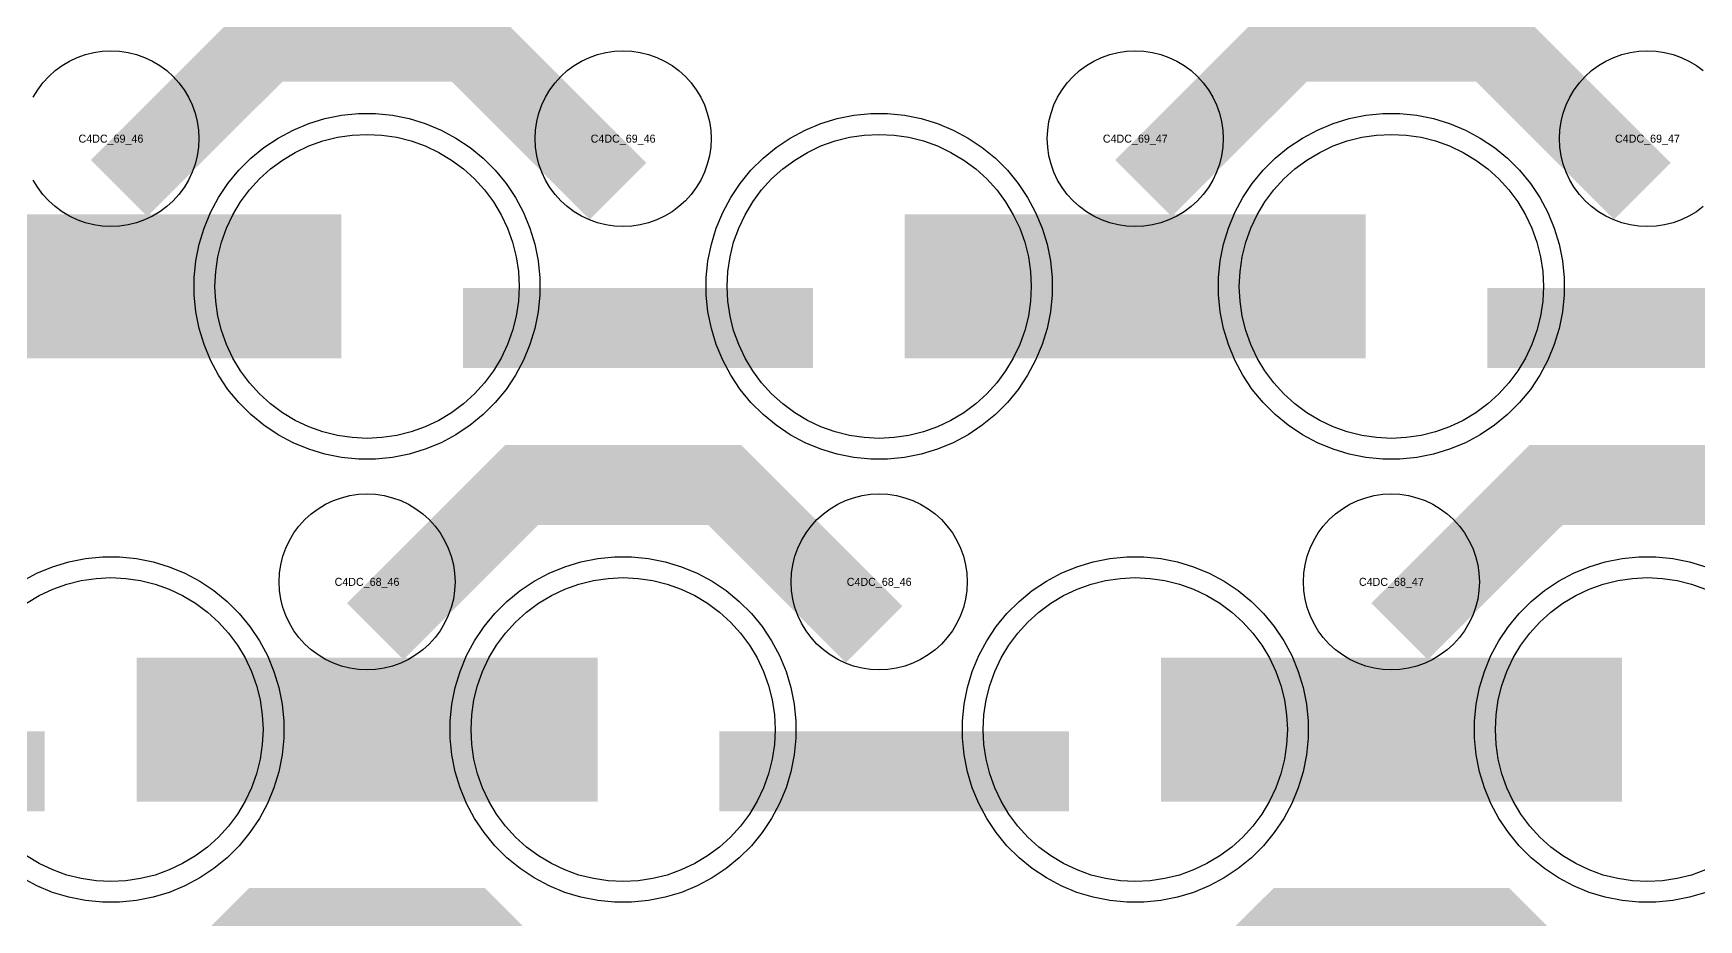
# Model space of a CAD drawing. Extents: x -11880 to 11880, y -14992 to 14992.
# Drawn here: x 2696 to 3216, y -5477 to -5200 of the extents above; entities that cross this region are included whole.
import ezdxf
from ezdxf.enums import TextEntityAlignment as Align

# ---------------------------------------------------------------- set-up
doc = ezdxf.new("R2010")
doc.units = 0
doc.header["$MEASUREMENT"] = 0
for name, color, linetype in [('GDS_775_DT_237', 138, 'CONTINUOUS'), ('RDL1_FS', 34, 'CONTINUOUS'), ('RDL_BS', 160, 'CONTINUOUS')]:
    doc.layers.add(name, color=color, linetype=linetype)

msp = doc.modelspace()

# ---------------------------------------------------------------- linework, layer by layer
at = {"layer": 'RDL1_FS', "color": 241, "true_color": 0xf7abae}
for points in [[(2800, -5326.154), (2795.343, -5325.925), (2790.732, -5325.241), (2786.209, -5324.109), (2781.819, -5322.537), (2777.605, -5320.545), (2773.605, -5318.147), (2769.86, -5315.369), (2766.406, -5312.239), (2763.276, -5308.785), (2760.498, -5305.04), (2758.1, -5301.04), (2756.108, -5296.826), (2754.536, -5292.436), (2753.404, -5287.913), (2752.72, -5283.302), (2752.491, -5278.645), (2752.72, -5273.988), (2753.404, -5269.377), (2754.536, -5264.854), (2756.108, -5260.464), (2758.1, -5256.25), (2760.498, -5252.25), (2763.276, -5248.505), (2766.406, -5245.051), (2769.86, -5241.921), (2773.605, -5239.143), (2777.605, -5236.745), (2781.819, -5234.753), (2786.209, -5233.181), (2790.732, -5232.049), (2795.343, -5231.365), (2800, -5231.136), (2804.657, -5231.365), (2809.268, -5232.049), (2813.791, -5233.181), (2818.181, -5234.753), (2822.395, -5236.745), (2826.395, -5239.143), (2830.14, -5241.921), (2833.594, -5245.051), (2836.724, -5248.505), (2839.502, -5252.25), (2841.9, -5256.25), (2843.892, -5260.464), (2845.464, -5264.854), (2846.596, -5269.377), (2847.28, -5273.988), (2847.509, -5278.645), (2847.28, -5283.302), (2846.596, -5287.913), (2845.464, -5292.436), (2843.892, -5296.826), (2841.9, -5301.04), (2839.502, -5305.04), (2836.724, -5308.785), (2833.594, -5312.239), (2830.14, -5315.369), (2826.395, -5318.147), (2822.395, -5320.545), (2818.181, -5322.537), (2813.791, -5324.109), (2809.268, -5325.241), (2804.657, -5325.925)], [(2960, -5326.154), (2955.343, -5325.925), (2950.732, -5325.241), (2946.209, -5324.109), (2941.819, -5322.537), (2937.605, -5320.545), (2933.605, -5318.147), (2929.86, -5315.369), (2926.406, -5312.239), (2923.276, -5308.785), (2920.498, -5305.04), (2918.1, -5301.04), (2916.108, -5296.826), (2914.536, -5292.436), (2913.404, -5287.913), (2912.72, -5283.302), (2912.491, -5278.645), (2912.72, -5273.988), (2913.404, -5269.377), (2914.536, -5264.854), (2916.108, -5260.464), (2918.1, -5256.25), (2920.498, -5252.25), (2923.276, -5248.505), (2926.406, -5245.051), (2929.86, -5241.921), (2933.605, -5239.143), (2937.605, -5236.745), (2941.819, -5234.753), (2946.209, -5233.181), (2950.732, -5232.049), (2955.343, -5231.365), (2960, -5231.136), (2964.657, -5231.365), (2969.268, -5232.049), (2973.791, -5233.181), (2978.181, -5234.753), (2982.395, -5236.745), (2986.395, -5239.143), (2990.14, -5241.921), (2993.594, -5245.051), (2996.724, -5248.505), (2999.502, -5252.25), (3001.9, -5256.25), (3003.892, -5260.464), (3005.464, -5264.854), (3006.596, -5269.377), (3007.28, -5273.988), (3007.509, -5278.645), (3007.28, -5283.302), (3006.596, -5287.913), (3005.464, -5292.436), (3003.892, -5296.826), (3001.9, -5301.04), (2999.502, -5305.04), (2996.724, -5308.785), (2993.594, -5312.239), (2990.14, -5315.369), (2986.395, -5318.147), (2982.395, -5320.545), (2978.181, -5322.537), (2973.791, -5324.109), (2969.268, -5325.241), (2964.657, -5325.925)], [(3120, -5326.154), (3115.343, -5325.925), (3110.732, -5325.241), (3106.209, -5324.109), (3101.819, -5322.537), (3097.605, -5320.545), (3093.605, -5318.147), (3089.86, -5315.369), (3086.406, -5312.239), (3083.276, -5308.785), (3080.498, -5305.04), (3078.1, -5301.04), (3076.108, -5296.826), (3074.536, -5292.436), (3073.404, -5287.913), (3072.72, -5283.302), (3072.491, -5278.645), (3072.72, -5273.988), (3073.404, -5269.377), (3074.536, -5264.854), (3076.108, -5260.464), (3078.1, -5256.25), (3080.498, -5252.25), (3083.276, -5248.505), (3086.406, -5245.051), (3089.86, -5241.921), (3093.605, -5239.143), (3097.605, -5236.745), (3101.819, -5234.753), (3106.209, -5233.181), (3110.732, -5232.049), (3115.343, -5231.365), (3120, -5231.136), (3124.657, -5231.365), (3129.268, -5232.049), (3133.791, -5233.181), (3138.181, -5234.753), (3142.395, -5236.745), (3146.395, -5239.143), (3150.14, -5241.921), (3153.594, -5245.051), (3156.724, -5248.505), (3159.502, -5252.25), (3161.9, -5256.25), (3163.892, -5260.464), (3165.464, -5264.854), (3166.596, -5269.377), (3167.28, -5273.988), (3167.509, -5278.645), (3167.28, -5283.302), (3166.596, -5287.913), (3165.464, -5292.436), (3163.892, -5296.826), (3161.9, -5301.04), (3159.502, -5305.04), (3156.724, -5308.785), (3153.594, -5312.239), (3150.14, -5315.369), (3146.395, -5318.147), (3142.395, -5320.545), (3138.181, -5322.537), (3133.791, -5324.109), (3129.268, -5325.241), (3124.657, -5325.925)]]:
    msp.add_lwpolyline(points, close=True, dxfattribs=at)
for points in [[(2648.002, -5278.645, 45, 45, 0), (2720.002, -5278.645, 45, 45, 0)], [(2720.002, -5278.645, 45, 45, 0), (2792.002, -5278.645, 45, 45, 0)], [(2968.002, -5278.645, 45, 45, 0), (3040.002, -5278.645, 45, 45, 0)], [(3040.002, -5278.645, 45, 45, 0), (3112.002, -5278.645, 45, 45, 0)]]:
    msp.add_lwpolyline(points, format="xyseb", dxfattribs=at)
at = {"layer": 'RDL1_FS'}
for points in [[(2693.605, -5377.708), (2697.605, -5375.31), (2701.819, -5373.318), (2706.209, -5371.746), (2710.732, -5370.614), (2715.343, -5369.93), (2720, -5369.701), (2724.657, -5369.93), (2729.268, -5370.614), (2733.791, -5371.746), (2738.181, -5373.318), (2742.395, -5375.31), (2746.395, -5377.708), (2750.14, -5380.486), (2753.594, -5383.616), (2756.724, -5387.07), (2759.502, -5390.815), (2761.9, -5394.815), (2763.892, -5399.029), (2765.464, -5403.419), (2766.596, -5407.942), (2767.28, -5412.553), (2767.509, -5417.21), (2767.28, -5421.867), (2766.596, -5426.478), (2765.464, -5431.001), (2763.892, -5435.391), (2761.9, -5439.605), (2759.502, -5443.605), (2756.724, -5447.35), (2753.594, -5450.804), (2750.14, -5453.934), (2746.395, -5456.712), (2742.395, -5459.11), (2738.181, -5461.102), (2733.791, -5462.674), (2729.268, -5463.806), (2724.657, -5464.49), (2720, -5464.719), (2715.343, -5464.49), (2710.732, -5463.806), (2706.209, -5462.674), (2701.819, -5461.102), (2697.605, -5459.11), (2693.605, -5456.712)], [(3218.181, -5461.102), (3213.791, -5462.674), (3209.268, -5463.806), (3204.657, -5464.49), (3200, -5464.719), (3195.343, -5464.49), (3190.732, -5463.806), (3186.209, -5462.674), (3181.819, -5461.102), (3177.605, -5459.11), (3173.605, -5456.712), (3169.86, -5453.934), (3166.406, -5450.804), (3163.276, -5447.35), (3160.498, -5443.605), (3158.1, -5439.605), (3156.108, -5435.391), (3154.536, -5431.001), (3153.404, -5426.478), (3152.72, -5421.867), (3152.491, -5417.21), (3152.72, -5412.553), (3153.404, -5407.942), (3154.536, -5403.419), (3156.108, -5399.029), (3158.1, -5394.815), (3160.498, -5390.815), (3163.276, -5387.07), (3166.406, -5383.616), (3169.86, -5380.486), (3173.605, -5377.708), (3177.605, -5375.31), (3181.819, -5373.318), (3186.209, -5371.746), (3190.732, -5370.614), (3195.343, -5369.93), (3200, -5369.701), (3204.657, -5369.93), (3209.268, -5370.614), (3213.791, -5371.746), (3218.181, -5373.318)]]:
    msp.add_lwpolyline(points, dxfattribs=at)
for points in [[(2880, -5464.719), (2875.343, -5464.49), (2870.732, -5463.806), (2866.209, -5462.674), (2861.819, -5461.102), (2857.605, -5459.11), (2853.605, -5456.712), (2849.86, -5453.934), (2846.406, -5450.804), (2843.276, -5447.35), (2840.498, -5443.605), (2838.1, -5439.605), (2836.108, -5435.391), (2834.536, -5431.001), (2833.404, -5426.478), (2832.72, -5421.867), (2832.491, -5417.21), (2832.72, -5412.553), (2833.404, -5407.942), (2834.536, -5403.419), (2836.108, -5399.029), (2838.1, -5394.815), (2840.498, -5390.815), (2843.276, -5387.07), (2846.406, -5383.616), (2849.86, -5380.486), (2853.605, -5377.708), (2857.605, -5375.31), (2861.819, -5373.318), (2866.209, -5371.746), (2870.732, -5370.614), (2875.343, -5369.93), (2880, -5369.701), (2884.657, -5369.93), (2889.268, -5370.614), (2893.791, -5371.746), (2898.181, -5373.318), (2902.395, -5375.31), (2906.395, -5377.708), (2910.14, -5380.486), (2913.594, -5383.616), (2916.724, -5387.07), (2919.502, -5390.815), (2921.9, -5394.815), (2923.892, -5399.029), (2925.464, -5403.419), (2926.596, -5407.942), (2927.28, -5412.553), (2927.509, -5417.21), (2927.28, -5421.867), (2926.596, -5426.478), (2925.464, -5431.001), (2923.892, -5435.391), (2921.9, -5439.605), (2919.502, -5443.605), (2916.724, -5447.35), (2913.594, -5450.804), (2910.14, -5453.934), (2906.395, -5456.712), (2902.395, -5459.11), (2898.181, -5461.102), (2893.791, -5462.674), (2889.268, -5463.806), (2884.657, -5464.49)], [(3040, -5464.719), (3035.343, -5464.49), (3030.732, -5463.806), (3026.209, -5462.674), (3021.819, -5461.102), (3017.605, -5459.11), (3013.605, -5456.712), (3009.86, -5453.934), (3006.406, -5450.804), (3003.276, -5447.35), (3000.498, -5443.605), (2998.1, -5439.605), (2996.108, -5435.391), (2994.536, -5431.001), (2993.404, -5426.478), (2992.72, -5421.867), (2992.491, -5417.21), (2992.72, -5412.553), (2993.404, -5407.942), (2994.536, -5403.419), (2996.108, -5399.029), (2998.1, -5394.815), (3000.498, -5390.815), (3003.276, -5387.07), (3006.406, -5383.616), (3009.86, -5380.486), (3013.605, -5377.708), (3017.605, -5375.31), (3021.819, -5373.318), (3026.209, -5371.746), (3030.732, -5370.614), (3035.343, -5369.93), (3040, -5369.701), (3044.657, -5369.93), (3049.268, -5370.614), (3053.791, -5371.746), (3058.181, -5373.318), (3062.395, -5375.31), (3066.395, -5377.708), (3070.14, -5380.486), (3073.594, -5383.616), (3076.724, -5387.07), (3079.502, -5390.815), (3081.9, -5394.815), (3083.892, -5399.029), (3085.464, -5403.419), (3086.596, -5407.942), (3087.28, -5412.553), (3087.509, -5417.21), (3087.28, -5421.867), (3086.596, -5426.478), (3085.464, -5431.001), (3083.892, -5435.391), (3081.9, -5439.605), (3079.502, -5443.605), (3076.724, -5447.35), (3073.594, -5450.804), (3070.14, -5453.934), (3066.395, -5456.712), (3062.395, -5459.11), (3058.181, -5461.102), (3053.791, -5462.674), (3049.268, -5463.806), (3044.657, -5464.49)]]:
    msp.add_lwpolyline(points, close=True, dxfattribs=at)
for points in [[(2728.002, -5417.21, 45, 45, 0), (2800.002, -5417.21, 45, 45, 0)], [(2800.002, -5417.21, 45, 45, 0), (2872.002, -5417.21, 45, 45, 0)], [(3048.002, -5417.21, 45, 45, 0), (3120.002, -5417.21, 45, 45, 0)], [(3120.002, -5417.21, 45, 45, 0), (3192.002, -5417.21, 45, 45, 0)]]:
    msp.add_lwpolyline(points, format="xyseb", dxfattribs=at)
at = {"layer": 'RDL_BS'}
for points in [[(2722.562, -5247.959, 25, 25, 0), (2768.377, -5202.144, 25, 25, 0), (2801.93, -5202.144, 25, 25, 0)], [(2878.401, -5248.858, 25, 25, 0), (2831.687, -5202.144, 25, 25, 0), (2801.929, -5202.144, 25, 25, 0)], [(3042.562, -5247.959, 25, 25, 0), (3088.377, -5202.144, 25, 25, 0), (3121.93, -5202.144, 25, 25, 0)], [(3198.401, -5248.858, 25, 25, 0), (3151.687, -5202.144, 25, 25, 0), (3121.929, -5202.144, 25, 25, 0)], [(2802.562, -5386.524, 25, 25, 0), (2848.377, -5340.709, 25, 25, 0), (2881.93, -5340.709, 25, 25, 0)], [(2958.401, -5387.423, 25, 25, 0), (2911.687, -5340.709, 25, 25, 0), (2881.929, -5340.709, 25, 25, 0)], [(3122.562, -5386.524, 25, 25, 0), (3168.377, -5340.709, 25, 25, 0), (3201.93, -5340.709, 25, 25, 0)], [(3278.401, -5387.423, 25, 25, 0), (3231.687, -5340.709, 25, 25, 0), (3201.929, -5340.709, 25, 25, 0)], [(2590.016, -5430.223, 25, 25, 0), (2699.281, -5430.223, 25, 25, 0)], [(2910.016, -5430.223, 25, 25, 0), (3019.281, -5430.223, 25, 25, 0)], [(2722.562, -5525.084, 25, 25, 0), (2768.377, -5479.269, 25, 25, 0), (2801.93, -5479.269, 25, 25, 0)], [(2878.401, -5525.983, 25, 25, 0), (2831.687, -5479.269, 25, 25, 0), (2801.929, -5479.269, 25, 25, 0)], [(3042.562, -5525.084, 25, 25, 0), (3088.377, -5479.269, 25, 25, 0), (3121.93, -5479.269, 25, 25, 0)], [(3198.401, -5525.983, 25, 25, 0), (3151.687, -5479.269, 25, 25, 0), (3121.929, -5479.269, 25, 25, 0)]]:
    msp.add_lwpolyline(points, format="xyseb", dxfattribs=at)
for points in [[(2695.75, -5219.501), (2697.143, -5217.177), (2698.746, -5215.014), (2700.558, -5213.015), (2702.557, -5211.203), (2704.72, -5209.6), (2707.044, -5208.207), (2709.481, -5207.055), (2712.016, -5206.148), (2714.635, -5205.491), (2717.307, -5205.095), (2720, -5204.963), (2722.693, -5205.095), (2725.365, -5205.491), (2727.984, -5206.148), (2730.519, -5207.055), (2732.956, -5208.207), (2735.28, -5209.6), (2737.443, -5211.203), (2739.442, -5213.015), (2741.254, -5215.014), (2742.857, -5217.177), (2744.25, -5219.501), (2745.402, -5221.938), (2746.309, -5224.473), (2746.966, -5227.092), (2747.362, -5229.764), (2747.494, -5232.457), (2747.362, -5235.15), (2746.966, -5237.822), (2746.309, -5240.441), (2745.402, -5242.976), (2744.25, -5245.413), (2742.857, -5247.737), (2741.254, -5249.9), (2739.442, -5251.899), (2737.443, -5253.711), (2735.28, -5255.314), (2732.956, -5256.707), (2730.519, -5257.859), (2727.984, -5258.766), (2725.365, -5259.423), (2722.693, -5259.819), (2720, -5259.951), (2717.307, -5259.819), (2714.635, -5259.423), (2712.016, -5258.766), (2709.481, -5257.859), (2707.044, -5256.707), (2704.72, -5255.314), (2702.557, -5253.711), (2700.558, -5251.899), (2698.746, -5249.9), (2697.143, -5247.737), (2695.75, -5245.413)], [(3217.443, -5253.711), (3215.28, -5255.314), (3212.956, -5256.707), (3210.519, -5257.859), (3207.984, -5258.766), (3205.365, -5259.423), (3202.693, -5259.819), (3200, -5259.951), (3197.307, -5259.819), (3194.635, -5259.423), (3192.016, -5258.766), (3189.481, -5257.859), (3187.044, -5256.707), (3184.72, -5255.314), (3182.557, -5253.711), (3180.558, -5251.899), (3178.746, -5249.9), (3177.143, -5247.737), (3175.75, -5245.413), (3174.598, -5242.976), (3173.691, -5240.441), (3173.034, -5237.822), (3172.638, -5235.15), (3172.506, -5232.457), (3172.638, -5229.764), (3173.034, -5227.092), (3173.691, -5224.473), (3174.598, -5221.938), (3175.75, -5219.501), (3177.143, -5217.177), (3178.746, -5215.014), (3180.558, -5213.015), (3182.557, -5211.203), (3184.72, -5209.6), (3187.044, -5208.207), (3189.481, -5207.055), (3192.016, -5206.148), (3194.635, -5205.491), (3197.307, -5205.095), (3200, -5204.963), (3202.693, -5205.095), (3205.365, -5205.491), (3207.984, -5206.148), (3210.519, -5207.055), (3212.956, -5208.207), (3215.28, -5209.6), (3217.443, -5211.203)], [(2692.223, -5370.827), (2696.885, -5368.335), (2701.795, -5366.304), (2706.835, -5364.773), (2712.062, -5363.727), (2717.356, -5363.21), (2722.644, -5363.21), (2727.938, -5363.727), (2733.165, -5364.773), (2738.205, -5366.304), (2743.115, -5368.335), (2747.777, -5370.827), (2752.191, -5373.774), (2756.292, -5377.136), (2760.074, -5380.918), (2763.436, -5385.019), (2766.383, -5389.433), (2768.875, -5394.095), (2770.906, -5399.005), (2772.437, -5404.045), (2773.483, -5409.272), (2774, -5414.566), (2774, -5419.854), (2773.483, -5425.148), (2772.437, -5430.375), (2770.906, -5435.415), (2768.875, -5440.325), (2766.383, -5444.987), (2763.436, -5449.401), (2760.074, -5453.502), (2756.292, -5457.284), (2752.191, -5460.646), (2747.777, -5463.593), (2743.115, -5466.085), (2738.205, -5468.116), (2733.165, -5469.647), (2727.938, -5470.693), (2722.644, -5471.21), (2717.356, -5471.21), (2712.062, -5470.693), (2706.835, -5469.647), (2701.795, -5468.116), (2696.885, -5466.085), (2692.223, -5463.593)], [(3218.205, -5468.116), (3213.165, -5469.647), (3207.938, -5470.693), (3202.644, -5471.21), (3197.356, -5471.21), (3192.062, -5470.693), (3186.835, -5469.647), (3181.795, -5468.116), (3176.885, -5466.085), (3172.223, -5463.593), (3167.809, -5460.646), (3163.708, -5457.284), (3159.926, -5453.502), (3156.564, -5449.401), (3153.617, -5444.987), (3151.125, -5440.325), (3149.094, -5435.415), (3147.563, -5430.375), (3146.517, -5425.148), (3146, -5419.854), (3146, -5414.566), (3146.517, -5409.272), (3147.563, -5404.045), (3149.094, -5399.005), (3151.125, -5394.095), (3153.617, -5389.433), (3156.564, -5385.019), (3159.926, -5380.918), (3163.708, -5377.136), (3167.809, -5373.774), (3172.223, -5370.827), (3176.885, -5368.335), (3181.795, -5366.304), (3186.835, -5364.773), (3192.062, -5363.727), (3197.356, -5363.21), (3202.644, -5363.21), (3207.938, -5363.727), (3213.165, -5364.773), (3218.205, -5366.304)]]:
    msp.add_lwpolyline(points, dxfattribs=at)
for points in [[(2880, -5259.951), (2877.307, -5259.819), (2874.635, -5259.423), (2872.016, -5258.766), (2869.481, -5257.859), (2867.044, -5256.707), (2864.72, -5255.314), (2862.557, -5253.711), (2860.558, -5251.899), (2858.746, -5249.9), (2857.143, -5247.737), (2855.75, -5245.413), (2854.598, -5242.976), (2853.691, -5240.441), (2853.034, -5237.822), (2852.638, -5235.15), (2852.506, -5232.457), (2852.638, -5229.764), (2853.034, -5227.092), (2853.691, -5224.473), (2854.598, -5221.938), (2855.75, -5219.501), (2857.143, -5217.177), (2858.746, -5215.014), (2860.558, -5213.015), (2862.557, -5211.203), (2864.72, -5209.6), (2867.044, -5208.207), (2869.481, -5207.055), (2872.016, -5206.148), (2874.635, -5205.491), (2877.307, -5205.095), (2880, -5204.963), (2882.693, -5205.095), (2885.365, -5205.491), (2887.984, -5206.148), (2890.519, -5207.055), (2892.956, -5208.207), (2895.28, -5209.6), (2897.443, -5211.203), (2899.442, -5213.015), (2901.254, -5215.014), (2902.857, -5217.177), (2904.25, -5219.501), (2905.402, -5221.938), (2906.309, -5224.473), (2906.966, -5227.092), (2907.362, -5229.764), (2907.494, -5232.457), (2907.362, -5235.15), (2906.966, -5237.822), (2906.309, -5240.441), (2905.402, -5242.976), (2904.25, -5245.413), (2902.857, -5247.737), (2901.254, -5249.9), (2899.442, -5251.899), (2897.443, -5253.711), (2895.28, -5255.314), (2892.956, -5256.707), (2890.519, -5257.859), (2887.984, -5258.766), (2885.365, -5259.423), (2882.693, -5259.819)], [(3040, -5259.951), (3037.307, -5259.819), (3034.635, -5259.423), (3032.016, -5258.766), (3029.481, -5257.859), (3027.044, -5256.707), (3024.72, -5255.314), (3022.557, -5253.711), (3020.558, -5251.899), (3018.746, -5249.9), (3017.143, -5247.737), (3015.75, -5245.413), (3014.598, -5242.976), (3013.691, -5240.441), (3013.034, -5237.822), (3012.638, -5235.15), (3012.506, -5232.457), (3012.638, -5229.764), (3013.034, -5227.092), (3013.691, -5224.473), (3014.598, -5221.938), (3015.75, -5219.501), (3017.143, -5217.177), (3018.746, -5215.014), (3020.558, -5213.015), (3022.557, -5211.203), (3024.72, -5209.6), (3027.044, -5208.207), (3029.481, -5207.055), (3032.016, -5206.148), (3034.635, -5205.491), (3037.307, -5205.095), (3040, -5204.963), (3042.693, -5205.095), (3045.365, -5205.491), (3047.984, -5206.148), (3050.519, -5207.055), (3052.956, -5208.207), (3055.28, -5209.6), (3057.443, -5211.203), (3059.442, -5213.015), (3061.254, -5215.014), (3062.857, -5217.177), (3064.25, -5219.501), (3065.402, -5221.938), (3066.309, -5224.473), (3066.966, -5227.092), (3067.362, -5229.764), (3067.494, -5232.457), (3067.362, -5235.15), (3066.966, -5237.822), (3066.309, -5240.441), (3065.402, -5242.976), (3064.25, -5245.413), (3062.857, -5247.737), (3061.254, -5249.9), (3059.442, -5251.899), (3057.443, -5253.711), (3055.28, -5255.314), (3052.956, -5256.707), (3050.519, -5257.859), (3047.984, -5258.766), (3045.365, -5259.423), (3042.693, -5259.819)], [(2800, -5398.516), (2797.307, -5398.384), (2794.635, -5397.988), (2792.016, -5397.331), (2789.481, -5396.424), (2787.044, -5395.272), (2784.72, -5393.879), (2782.557, -5392.276), (2780.558, -5390.464), (2778.746, -5388.465), (2777.143, -5386.302), (2775.75, -5383.978), (2774.598, -5381.541), (2773.691, -5379.006), (2773.034, -5376.387), (2772.638, -5373.715), (2772.506, -5371.022), (2772.638, -5368.329), (2773.034, -5365.657), (2773.691, -5363.038), (2774.598, -5360.503), (2775.75, -5358.066), (2777.143, -5355.742), (2778.746, -5353.579), (2780.558, -5351.58), (2782.557, -5349.768), (2784.72, -5348.165), (2787.044, -5346.772), (2789.481, -5345.62), (2792.016, -5344.713), (2794.635, -5344.056), (2797.307, -5343.66), (2800, -5343.528), (2802.693, -5343.66), (2805.365, -5344.056), (2807.984, -5344.713), (2810.519, -5345.62), (2812.956, -5346.772), (2815.28, -5348.165), (2817.443, -5349.768), (2819.442, -5351.58), (2821.254, -5353.579), (2822.857, -5355.742), (2824.25, -5358.066), (2825.402, -5360.503), (2826.309, -5363.038), (2826.966, -5365.657), (2827.362, -5368.329), (2827.494, -5371.022), (2827.362, -5373.715), (2826.966, -5376.387), (2826.309, -5379.006), (2825.402, -5381.541), (2824.25, -5383.978), (2822.857, -5386.302), (2821.254, -5388.465), (2819.442, -5390.464), (2817.443, -5392.276), (2815.28, -5393.879), (2812.956, -5395.272), (2810.519, -5396.424), (2807.984, -5397.331), (2805.365, -5397.988), (2802.693, -5398.384)], [(2960, -5398.516), (2957.307, -5398.384), (2954.635, -5397.988), (2952.016, -5397.331), (2949.481, -5396.424), (2947.044, -5395.272), (2944.72, -5393.879), (2942.557, -5392.276), (2940.558, -5390.464), (2938.746, -5388.465), (2937.143, -5386.302), (2935.75, -5383.978), (2934.598, -5381.541), (2933.691, -5379.006), (2933.034, -5376.387), (2932.638, -5373.715), (2932.506, -5371.022), (2932.638, -5368.329), (2933.034, -5365.657), (2933.691, -5363.038), (2934.598, -5360.503), (2935.75, -5358.066), (2937.143, -5355.742), (2938.746, -5353.579), (2940.558, -5351.58), (2942.557, -5349.768), (2944.72, -5348.165), (2947.044, -5346.772), (2949.481, -5345.62), (2952.016, -5344.713), (2954.635, -5344.056), (2957.307, -5343.66), (2960, -5343.528), (2962.693, -5343.66), (2965.365, -5344.056), (2967.984, -5344.713), (2970.519, -5345.62), (2972.956, -5346.772), (2975.28, -5348.165), (2977.443, -5349.768), (2979.442, -5351.58), (2981.254, -5353.579), (2982.857, -5355.742), (2984.25, -5358.066), (2985.402, -5360.503), (2986.309, -5363.038), (2986.966, -5365.657), (2987.362, -5368.329), (2987.494, -5371.022), (2987.362, -5373.715), (2986.966, -5376.387), (2986.309, -5379.006), (2985.402, -5381.541), (2984.25, -5383.978), (2982.857, -5386.302), (2981.254, -5388.465), (2979.442, -5390.464), (2977.443, -5392.276), (2975.28, -5393.879), (2972.956, -5395.272), (2970.519, -5396.424), (2967.984, -5397.331), (2965.365, -5397.988), (2962.693, -5398.384)], [(3120, -5398.516), (3117.307, -5398.384), (3114.635, -5397.988), (3112.016, -5397.331), (3109.481, -5396.424), (3107.044, -5395.272), (3104.72, -5393.879), (3102.557, -5392.276), (3100.558, -5390.464), (3098.746, -5388.465), (3097.143, -5386.302), (3095.75, -5383.978), (3094.598, -5381.541), (3093.691, -5379.006), (3093.034, -5376.387), (3092.638, -5373.715), (3092.506, -5371.022), (3092.638, -5368.329), (3093.034, -5365.657), (3093.691, -5363.038), (3094.598, -5360.503), (3095.75, -5358.066), (3097.143, -5355.742), (3098.746, -5353.579), (3100.558, -5351.58), (3102.557, -5349.768), (3104.72, -5348.165), (3107.044, -5346.772), (3109.481, -5345.62), (3112.016, -5344.713), (3114.635, -5344.056), (3117.307, -5343.66), (3120, -5343.528), (3122.693, -5343.66), (3125.365, -5344.056), (3127.984, -5344.713), (3130.519, -5345.62), (3132.956, -5346.772), (3135.28, -5348.165), (3137.443, -5349.768), (3139.442, -5351.58), (3141.254, -5353.579), (3142.857, -5355.742), (3144.25, -5358.066), (3145.402, -5360.503), (3146.309, -5363.038), (3146.966, -5365.657), (3147.362, -5368.329), (3147.494, -5371.022), (3147.362, -5373.715), (3146.966, -5376.387), (3146.309, -5379.006), (3145.402, -5381.541), (3144.25, -5383.978), (3142.857, -5386.302), (3141.254, -5388.465), (3139.442, -5390.464), (3137.443, -5392.276), (3135.28, -5393.879), (3132.956, -5395.272), (3130.519, -5396.424), (3127.984, -5397.331), (3125.365, -5397.988), (3122.693, -5398.384)], [(2877.356, -5471.21), (2872.062, -5470.693), (2866.835, -5469.647), (2861.795, -5468.116), (2856.885, -5466.085), (2852.223, -5463.593), (2847.809, -5460.646), (2843.708, -5457.284), (2839.926, -5453.502), (2836.564, -5449.401), (2833.617, -5444.987), (2831.125, -5440.325), (2829.094, -5435.415), (2827.563, -5430.375), (2826.517, -5425.148), (2826, -5419.854), (2826, -5414.566), (2826.517, -5409.272), (2827.563, -5404.045), (2829.094, -5399.005), (2831.125, -5394.095), (2833.617, -5389.433), (2836.564, -5385.019), (2839.926, -5380.918), (2843.708, -5377.136), (2847.809, -5373.774), (2852.223, -5370.827), (2856.885, -5368.335), (2861.795, -5366.304), (2866.835, -5364.773), (2872.062, -5363.727), (2877.356, -5363.21), (2882.644, -5363.21), (2887.938, -5363.727), (2893.165, -5364.773), (2898.205, -5366.304), (2903.115, -5368.335), (2907.777, -5370.827), (2912.191, -5373.774), (2916.292, -5377.136), (2920.074, -5380.918), (2923.436, -5385.019), (2926.383, -5389.433), (2928.875, -5394.095), (2930.906, -5399.005), (2932.437, -5404.045), (2933.483, -5409.272), (2934, -5414.566), (2934, -5419.854), (2933.483, -5425.148), (2932.437, -5430.375), (2930.906, -5435.415), (2928.875, -5440.325), (2926.383, -5444.987), (2923.436, -5449.401), (2920.074, -5453.502), (2916.292, -5457.284), (2912.191, -5460.646), (2907.777, -5463.593), (2903.115, -5466.085), (2898.205, -5468.116), (2893.165, -5469.647), (2887.938, -5470.693), (2882.644, -5471.21)], [(3037.356, -5471.21), (3032.062, -5470.693), (3026.835, -5469.647), (3021.795, -5468.116), (3016.885, -5466.085), (3012.223, -5463.593), (3007.809, -5460.646), (3003.708, -5457.284), (2999.926, -5453.502), (2996.564, -5449.401), (2993.617, -5444.987), (2991.125, -5440.325), (2989.094, -5435.415), (2987.563, -5430.375), (2986.517, -5425.148), (2986, -5419.854), (2986, -5414.566), (2986.517, -5409.272), (2987.563, -5404.045), (2989.094, -5399.005), (2991.125, -5394.095), (2993.617, -5389.433), (2996.564, -5385.019), (2999.926, -5380.918), (3003.708, -5377.136), (3007.809, -5373.774), (3012.223, -5370.827), (3016.885, -5368.335), (3021.795, -5366.304), (3026.835, -5364.773), (3032.062, -5363.727), (3037.356, -5363.21), (3042.644, -5363.21), (3047.938, -5363.727), (3053.165, -5364.773), (3058.205, -5366.304), (3063.115, -5368.335), (3067.777, -5370.827), (3072.191, -5373.774), (3076.292, -5377.136), (3080.074, -5380.918), (3083.436, -5385.019), (3086.383, -5389.433), (3088.875, -5394.095), (3090.906, -5399.005), (3092.437, -5404.045), (3093.483, -5409.272), (3094, -5414.566), (3094, -5419.854), (3093.483, -5425.148), (3092.437, -5430.375), (3090.906, -5435.415), (3088.875, -5440.325), (3086.383, -5444.987), (3083.436, -5449.401), (3080.074, -5453.502), (3076.292, -5457.284), (3072.191, -5460.646), (3067.777, -5463.593), (3063.115, -5466.085), (3058.205, -5468.116), (3053.165, -5469.647), (3047.938, -5470.693), (3042.644, -5471.21)]]:
    msp.add_lwpolyline(points, close=True, dxfattribs=at)
at = {"layer": 'RDL_BS', "color": 241, "true_color": 0xf7abae}
for points in [[(2797.356, -5332.645), (2792.062, -5332.128), (2786.835, -5331.082), (2781.795, -5329.551), (2776.885, -5327.52), (2772.223, -5325.028), (2767.809, -5322.081), (2763.708, -5318.719), (2759.926, -5314.937), (2756.564, -5310.836), (2753.617, -5306.422), (2751.125, -5301.76), (2749.094, -5296.85), (2747.563, -5291.81), (2746.517, -5286.583), (2746, -5281.289), (2746, -5276.001), (2746.517, -5270.707), (2747.563, -5265.48), (2749.094, -5260.44), (2751.125, -5255.53), (2753.617, -5250.868), (2756.564, -5246.454), (2759.926, -5242.353), (2763.708, -5238.571), (2767.809, -5235.209), (2772.223, -5232.262), (2776.885, -5229.77), (2781.795, -5227.739), (2786.835, -5226.208), (2792.062, -5225.162), (2797.356, -5224.645), (2802.644, -5224.645), (2807.938, -5225.162), (2813.165, -5226.208), (2818.205, -5227.739), (2823.115, -5229.77), (2827.777, -5232.262), (2832.191, -5235.209), (2836.292, -5238.571), (2840.074, -5242.353), (2843.436, -5246.454), (2846.383, -5250.868), (2848.875, -5255.53), (2850.906, -5260.44), (2852.437, -5265.48), (2853.483, -5270.707), (2854, -5276.001), (2854, -5281.289), (2853.483, -5286.583), (2852.437, -5291.81), (2850.906, -5296.85), (2848.875, -5301.76), (2846.383, -5306.422), (2843.436, -5310.836), (2840.074, -5314.937), (2836.292, -5318.719), (2832.191, -5322.081), (2827.777, -5325.028), (2823.115, -5327.52), (2818.205, -5329.551), (2813.165, -5331.082), (2807.938, -5332.128), (2802.644, -5332.645)], [(2957.356, -5332.645), (2952.062, -5332.128), (2946.835, -5331.082), (2941.795, -5329.551), (2936.885, -5327.52), (2932.223, -5325.028), (2927.809, -5322.081), (2923.708, -5318.719), (2919.926, -5314.937), (2916.564, -5310.836), (2913.617, -5306.422), (2911.125, -5301.76), (2909.094, -5296.85), (2907.563, -5291.81), (2906.517, -5286.583), (2906, -5281.289), (2906, -5276.001), (2906.517, -5270.707), (2907.563, -5265.48), (2909.094, -5260.44), (2911.125, -5255.53), (2913.617, -5250.868), (2916.564, -5246.454), (2919.926, -5242.353), (2923.708, -5238.571), (2927.809, -5235.209), (2932.223, -5232.262), (2936.885, -5229.77), (2941.795, -5227.739), (2946.835, -5226.208), (2952.062, -5225.162), (2957.356, -5224.645), (2962.644, -5224.645), (2967.938, -5225.162), (2973.165, -5226.208), (2978.205, -5227.739), (2983.115, -5229.77), (2987.777, -5232.262), (2992.191, -5235.209), (2996.292, -5238.571), (3000.074, -5242.353), (3003.436, -5246.454), (3006.383, -5250.868), (3008.875, -5255.53), (3010.906, -5260.44), (3012.437, -5265.48), (3013.483, -5270.707), (3014, -5276.001), (3014, -5281.289), (3013.483, -5286.583), (3012.437, -5291.81), (3010.906, -5296.85), (3008.875, -5301.76), (3006.383, -5306.422), (3003.436, -5310.836), (3000.074, -5314.937), (2996.292, -5318.719), (2992.191, -5322.081), (2987.777, -5325.028), (2983.115, -5327.52), (2978.205, -5329.551), (2973.165, -5331.082), (2967.938, -5332.128), (2962.644, -5332.645)], [(3117.356, -5332.645), (3112.062, -5332.128), (3106.835, -5331.082), (3101.795, -5329.551), (3096.885, -5327.52), (3092.223, -5325.028), (3087.809, -5322.081), (3083.708, -5318.719), (3079.926, -5314.937), (3076.564, -5310.836), (3073.617, -5306.422), (3071.125, -5301.76), (3069.094, -5296.85), (3067.563, -5291.81), (3066.517, -5286.583), (3066, -5281.289), (3066, -5276.001), (3066.517, -5270.707), (3067.563, -5265.48), (3069.094, -5260.44), (3071.125, -5255.53), (3073.617, -5250.868), (3076.564, -5246.454), (3079.926, -5242.353), (3083.708, -5238.571), (3087.809, -5235.209), (3092.223, -5232.262), (3096.885, -5229.77), (3101.795, -5227.739), (3106.835, -5226.208), (3112.062, -5225.162), (3117.356, -5224.645), (3122.644, -5224.645), (3127.938, -5225.162), (3133.165, -5226.208), (3138.205, -5227.739), (3143.115, -5229.77), (3147.777, -5232.262), (3152.191, -5235.209), (3156.292, -5238.571), (3160.074, -5242.353), (3163.436, -5246.454), (3166.383, -5250.868), (3168.875, -5255.53), (3170.906, -5260.44), (3172.437, -5265.48), (3173.483, -5270.707), (3174, -5276.001), (3174, -5281.289), (3173.483, -5286.583), (3172.437, -5291.81), (3170.906, -5296.85), (3168.875, -5301.76), (3166.383, -5306.422), (3163.436, -5310.836), (3160.074, -5314.937), (3156.292, -5318.719), (3152.191, -5322.081), (3147.777, -5325.028), (3143.115, -5327.52), (3138.205, -5329.551), (3133.165, -5331.082), (3127.938, -5332.128), (3122.644, -5332.645)]]:
    msp.add_lwpolyline(points, close=True, dxfattribs=at)
for points in [[(2830.016, -5291.658, 25, 25, 0), (2939.281, -5291.658, 25, 25, 0)], [(3150.016, -5291.658, 25, 25, 0), (3259.281, -5291.658, 25, 25, 0)]]:
    msp.add_lwpolyline(points, format="xyseb", dxfattribs=at)

# ---------------------------------------------------------------- texts
at = {"layer": 'GDS_775_DT_237'}
for s, p in [('C4DC_69_46', (2720, -5232.457)), ('C4DC_69_46', (2720, -5232.457)), ('C4DC_69_46', (2880, -5232.457)), ('C4DC_69_46', (2880, -5232.457)), ('C4DC_69_47', (3040, -5232.457)), ('C4DC_69_47', (3040, -5232.457)), ('C4DC_69_47', (3200, -5232.457)), ('C4DC_69_47', (3200, -5232.457)), ('C4DC_68_46', (2800, -5371.022)), ('C4DC_68_46', (2800, -5371.022)), ('C4DC_68_46', (2960, -5371.022)), ('C4DC_68_46', (2960, -5371.022)), ('C4DC_68_47', (3120, -5371.022)), ('C4DC_68_47', (3120, -5371.022))]:
    msp.add_text(s, height=2.5, dxfattribs=at).set_placement(p, align=Align.MIDDLE_CENTER)

doc.saveas('drawing.dxf')
